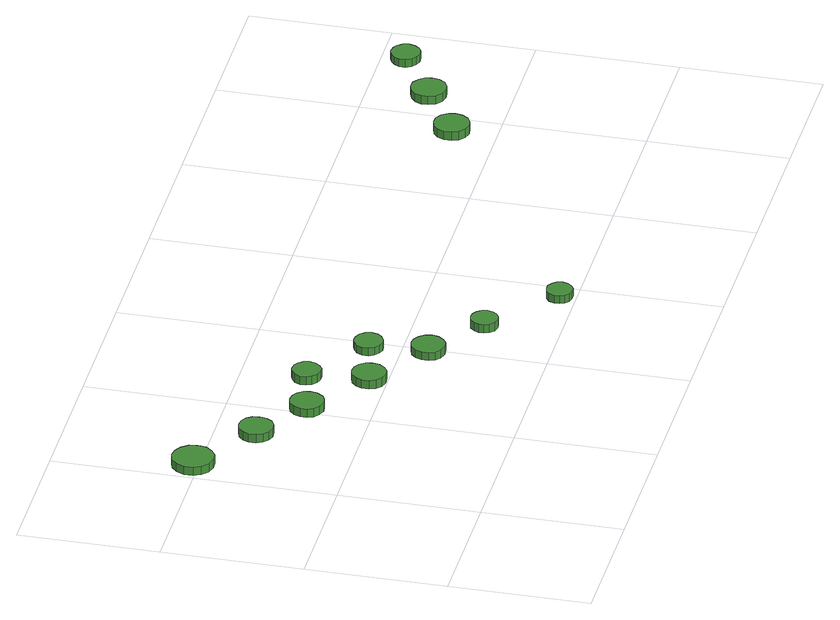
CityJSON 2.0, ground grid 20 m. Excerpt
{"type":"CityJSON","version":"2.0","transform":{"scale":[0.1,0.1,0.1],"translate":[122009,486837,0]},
"CityObjects":{
"tree1":{"type":"SolitaryVegetationObject","attributes":{"function":"something"},"geometry":[{"type":"MultiSurface","lod":"1","boundaries":[[[0,1,2,3,4,5,6,7,8,9,10,11,12,13,14]],[[15,16,17,18,19,20,21,22,23,24,25,26,27,28,29]],[[0,29,28,1]],[[1,28,27,2]],[[2,27,26,3]],[[3,26,25,4]],[[4,25,24,5]],[[5,24,23,6]],[[6,23,22,7]],[[7,22,21,8]],[[8,21,20,9]],[[9,20,19,10]],[[10,19,18,11]],[[11,18,17,12]],[[12,17,16,13]],[[13,16,15,14]],[[14,15,29,0]]]}]},
"tree2":{"type":"SolitaryVegetationObject","attributes":{"function":"something"},"geometry":[{"type":"MultiSurface","lod":"1","boundaries":[[[30,31,32,33,34,35,36,37,38,39,40,41,42,43,44]],[[45,46,47,48,49,50,51,52,53,54,55,56,57,58,59]],[[30,59,58,31]],[[31,58,57,32]],[[32,57,56,33]],[[33,56,55,34]],[[34,55,54,35]],[[35,54,53,36]],[[36,53,52,37]],[[37,52,51,38]],[[38,51,50,39]],[[39,50,49,40]],[[40,49,48,41]],[[41,48,47,42]],[[42,47,46,43]],[[43,46,45,44]],[[44,45,59,30]]]}]},
"tree3":{"type":"SolitaryVegetationObject","attributes":{"function":"something"},"geometry":[{"type":"MultiSurface","lod":"1","boundaries":[[[60,61,62,63,64,65,66,67,68,69,70,71,72,73,74]],[[75,76,77,78,79,80,81,82,83,84,85,86,87,88,89]],[[60,89,88,61]],[[61,88,87,62]],[[62,87,86,63]],[[63,86,85,64]],[[64,85,84,65]],[[65,84,83,66]],[[66,83,82,67]],[[67,82,81,68]],[[68,81,80,69]],[[69,80,79,70]],[[70,79,78,71]],[[71,78,77,72]],[[72,77,76,73]],[[73,76,75,74]],[[74,75,89,60]]]}]},
"tree4":{"type":"SolitaryVegetationObject","attributes":{"function":"something"},"geometry":[{"type":"MultiSurface","lod":"1","boundaries":[[[90,91,92,93,94,95,96,97,98,99,100,101,102,103,104]],[[105,106,107,108,109,110,111,112,113,114,115,116,117,118,119]],[[90,119,118,91]],[[91,118,117,92]],[[92,117,116,93]],[[93,116,115,94]],[[94,115,114,95]],[[95,114,113,96]],[[96,113,112,97]],[[97,112,111,98]],[[98,111,110,99]],[[99,110,109,100]],[[100,109,108,101]],[[101,108,107,102]],[[102,107,106,103]],[[103,106,105,104]],[[104,105,119,90]]]}]},
"tree5":{"type":"SolitaryVegetationObject","attributes":{"function":"something"},"geometry":[{"type":"MultiSurface","lod":"1","boundaries":[[[120,121,122,123,124,125,126,127,128,129,130,131,132,133,134]],[[135,136,137,138,139,140,141,142,143,144,145,146,147,148,149]],[[120,149,148,121]],[[121,148,147,122]],[[122,147,146,123]],[[123,146,145,124]],[[124,145,144,125]],[[125,144,143,126]],[[126,143,142,127]],[[127,142,141,128]],[[128,141,140,129]],[[129,140,139,130]],[[130,139,138,131]],[[131,138,137,132]],[[132,137,136,133]],[[133,136,135,134]],[[134,135,149,120]]]}]},
"tree6":{"type":"SolitaryVegetationObject","attributes":{"function":"something"},"geometry":[{"type":"MultiSurface","lod":"1","boundaries":[[[150,151,152,153,154,155,156,157,158,159,160,161,162,163,164]],[[165,166,167,168,169,170,171,172,173,174,175,176,177,178,179]],[[150,179,178,151]],[[151,178,177,152]],[[152,177,176,153]],[[153,176,175,154]],[[154,175,174,155]],[[155,174,173,156]],[[156,173,172,157]],[[157,172,171,158]],[[158,171,170,159]],[[159,170,169,160]],[[160,169,168,161]],[[161,168,167,162]],[[162,167,166,163]],[[163,166,165,164]],[[164,165,179,150]]]}]},
"tree7":{"type":"SolitaryVegetationObject","attributes":{"function":"something"},"geometry":[{"type":"MultiSurface","lod":"1","boundaries":[[[180,181,182,183,184,185,186,187,188,189,190,191,192,193,194]],[[195,196,197,198,199,200,201,202,203,204,205,206,207,208,209]],[[180,209,208,181]],[[181,208,207,182]],[[182,207,206,183]],[[183,206,205,184]],[[184,205,204,185]],[[185,204,203,186]],[[186,203,202,187]],[[187,202,201,188]],[[188,201,200,189]],[[189,200,199,190]],[[190,199,198,191]],[[191,198,197,192]],[[192,197,196,193]],[[193,196,195,194]],[[194,195,209,180]]]}]},
"tree8":{"type":"SolitaryVegetationObject","attributes":{"function":"something"},"geometry":[{"type":"MultiSurface","lod":"1","boundaries":[[[210,211,212,213,214,215,216,217,218,219,220,221,222,223,224]],[[225,226,227,228,229,230,231,232,233,234,235,236,237,238,239]],[[210,239,238,211]],[[211,238,237,212]],[[212,237,236,213]],[[213,236,235,214]],[[214,235,234,215]],[[215,234,233,216]],[[216,233,232,217]],[[217,232,231,218]],[[218,231,230,219]],[[219,230,229,220]],[[220,229,228,221]],[[221,228,227,222]],[[222,227,226,223]],[[223,226,225,224]],[[224,225,239,210]]]}]},
"tree9":{"type":"SolitaryVegetationObject","attributes":{"function":"something"},"geometry":[{"type":"MultiSurface","lod":"1","boundaries":[[[240,241,242,243,244,245,246,247,248,249,250,251,252,253,254]],[[255,256,257,258,259,260,261,262,263,264,265,266,267,268,269]],[[240,269,268,241]],[[241,268,267,242]],[[242,267,266,243]],[[243,266,265,244]],[[244,265,264,245]],[[245,264,263,246]],[[246,263,262,247]],[[247,262,261,248]],[[248,261,260,249]],[[249,260,259,250]],[[250,259,258,251]],[[251,258,257,252]],[[252,257,256,253]],[[253,256,255,254]],[[254,255,269,240]]]}]},
"tree10":{"type":"SolitaryVegetationObject","attributes":{"function":"something"},"geometry":[{"type":"MultiSurface","lod":"1","boundaries":[[[270,271,272,273,274,275,276,277,278,279,280,281,282,283,284]],[[285,286,287,288,289,290,291,292,293,294,295,296,297,298,299]],[[270,299,298,271]],[[271,298,297,272]],[[272,297,296,273]],[[273,296,295,274]],[[274,295,294,275]],[[275,294,293,276]],[[276,293,292,277]],[[277,292,291,278]],[[278,291,290,279]],[[279,290,289,280]],[[280,289,288,281]],[[281,288,287,282]],[[282,287,286,283]],[[283,286,285,284]],[[284,285,299,270]]]}]},
"tree11":{"type":"SolitaryVegetationObject","attributes":{"function":"something"},"geometry":[{"type":"MultiSurface","lod":"1","boundaries":[[[300,301,302,303,304,305,306,307,308,309,310,311,312,313,314]],[[315,316,317,318,319,320,321,322,323,324,325,326,327,328,329]],[[300,329,328,301]],[[301,328,327,302]],[[302,327,326,303]],[[303,326,325,304]],[[304,325,324,305]],[[305,324,323,306]],[[306,323,322,307]],[[307,322,321,308]],[[308,321,320,309]],[[309,320,319,310]],[[310,319,318,311]],[[311,318,317,312]],[[312,317,316,313]],[[313,316,315,314]],[[314,315,329,300]]]}]},
"tree12":{"type":"SolitaryVegetationObject","attributes":{"function":"something"},"geometry":[{"type":"MultiSurface","lod":"1","boundaries":[[[330,331,332,333,334,335,336,337,338,339,340,341,342,343,344]],[[345,346,347,348,349,350,351,352,353,354,355,356,357,358,359]],[[330,359,358,331]],[[331,358,357,332]],[[332,357,356,333]],[[333,356,355,334]],[[334,355,354,335]],[[335,354,353,336]],[[336,353,352,337]],[[337,352,351,338]],[[338,351,350,339]],[[339,350,349,340]],[[340,349,348,341]],[[341,348,347,342]],[[342,347,346,343]],[[343,346,345,344]],[[344,345,359,330]]]}]}
},
"vertices":[
[65,409,22],[63,421,22],[55,431,22],[45,437,22],[33,439,22],[21,435,22],[12,427,22],[7,415,22],[7,403,22],[12,392,22],[21,384,22],[33,380,22],[45,381,22],[55,387,22],[63,397,22],[63,397,9],[55,387,9],[45,381,9],[33,380,9],[21,384,9],[12,392,9],[7,403,9],[7,415,9],[12,427,9],[21,435,9],[33,439,9],[45,437,9],[55,431,9],[63,421,9],[65,409,9],
[157,344,22],[155,354,22],[150,362,22],[141,367,22],[131,368,22],[121,365,22],[114,358,22],[110,349,22],[110,339,22],[114,330,22],[121,323,22],[131,320,22],[141,321,22],[150,326,22],[155,334,22],[155,334,9],[150,326,9],[141,321,9],[131,320,9],[121,323,9],[114,330,9],[110,339,9],[110,349,9],[114,358,9],[121,365,9],[131,368,9],[141,367,9],[150,362,9],[155,354,9],[157,344,9],
[236,291,23],[234,301,23],[228,309,23],[220,314,23],[210,315,23],[200,312,23],[193,305,23],[189,296,23],[189,286,23],[193,277,23],[200,271,23],[210,267,23],[220,269,23],[228,273,23],[234,282,23],[234,282,10],[228,273,10],[220,269,10],[210,267,10],[200,271,10],[193,277,10],[189,286,10],[189,296,10],[193,305,10],[200,312,10],[210,315,10],[220,314,10],[228,309,10],[234,301,10],[236,291,10],
[328,226,23],[326,236,23],[320,244,23],[312,249,23],[302,250,23],[292,247,23],[285,240,23],[281,231,23],[281,221,23],[285,212,23],[292,205,23],[302,202,23],[312,203,23],[320,208,23],[326,216,23],[326,216,10],[320,208,10],[312,203,10],[302,202,10],[292,205,10],[285,212,10],[281,221,10],[281,231,10],[285,240,10],[292,247,10],[302,250,10],[312,249,10],[320,244,10],[326,236,10],[328,226,10],
[314,311,22],[312,319,22],[307,326,22],[300,330,22],[291,331,22],[283,328,22],[277,323,22],[273,315,22],[273,307,22],[277,299,22],[283,293,22],[291,291,22],[300,291,22],[307,296,22],[312,303,22],[312,303,9],[307,296,9],[300,291,9],[291,291,9],[283,293,9],[277,299,9],[273,307,9],[273,315,9],[277,323,9],[283,328,9],[291,331,9],[300,330,9],[307,326,9],[312,319,9],[314,311,9],
[419,164,22],[417,174,22],[411,182,22],[403,187,22],[393,188,22],[383,185,22],[376,178,22],[372,169,22],[372,159,22],[376,150,22],[383,144,22],[393,141,22],[403,142,22],[411,147,22],[417,155,22],[417,155,10],[411,147,10],[403,142,10],[393,141,10],[383,144,10],[376,150,10],[372,159,10],[372,169,10],[376,178,10],[383,185,10],[393,188,10],[403,187,10],[411,182,10],[417,174,10],[419,164,10],
[407,246,22],[405,254,22],[400,261,22],[392,265,22],[384,266,22],[376,263,22],[370,258,22],[366,250,22],[366,241,22],[370,234,22],[376,228,22],[384,225,22],[392,226,22],[400,231,22],[405,237,22],[405,237,10],[400,231,10],[392,226,10],[384,225,10],[376,228,10],[370,234,10],[366,241,10],[366,250,10],[370,258,10],[376,263,10],[384,266,10],[392,265,10],[400,261,10],[405,254,10],[407,246,10],
[499,106,22],[497,114,22],[493,120,22],[486,124,22],[478,125,22],[470,123,22],[464,117,22],[461,110,22],[461,102,22],[464,95,22],[470,89,22],[478,87,22],[486,88,22],[493,92,22],[497,98,22],[497,98,9],[493,92,9],[486,88,9],[478,87,9],[470,89,9],[464,95,9],[461,102,9],[461,110,9],[464,117,9],[470,123,9],[478,125,9],[486,124,9],[493,120,9],[497,114,9],[499,106,9],
[593,23,23],[591,31,23],[586,37,23],[580,41,23],[572,41,23],[565,39,23],[559,34,23],[556,27,23],[556,19,23],[559,12,23],[565,7,23],[572,5,23],[580,5,23],[586,9,23],[591,15,23],[591,15,11],[586,9,11],[580,5,11],[572,5,11],[565,7,11],[559,12,11],[556,19,11],[556,27,11],[559,34,11],[565,39,11],[572,41,11],[580,41,11],[586,37,11],[591,31,11],[593,23,11],
[992,264,23],[990,274,23],[984,283,23],[975,288,23],[965,289,23],[955,286,23],[947,279,23],[943,269,23],[943,259,23],[947,249,23],[955,242,23],[965,239,23],[975,240,23],[984,245,23],[990,254,23],[990,254,10],[984,245,10],[975,240,10],[965,239,10],[955,242,10],[947,249,10],[943,259,10],[943,269,10],[947,279,10],[955,286,10],[965,289,10],[975,288,10],[984,283,10],[990,274,10],[992,264,10],
[1078,316,22],[1076,326,22],[1070,334,22],[1061,340,22],[1051,341,22],[1041,337,22],[1033,330,22],[1029,321,22],[1029,311,22],[1033,301,22],[1041,294,22],[1051,291,22],[1061,292,22],[1070,297,22],[1076,306,22],[1076,306,9],[1070,297,9],[1061,292,9],[1051,291,9],[1041,294,9],[1033,301,9],[1029,311,9],[1029,321,9],[1033,330,9],[1041,337,9],[1051,341,9],[1061,340,9],[1070,334,9],[1076,326,9],[1078,316,9],
[1159,367,21],[1157,376,21],[1152,383,21],[1145,387,21],[1136,388,21],[1128,385,21],[1122,379,21],[1118,372,21],[1118,363,21],[1122,355,21],[1128,350,21],[1136,347,21],[1145,348,21],[1152,352,21],[1157,359,21],[1157,359,9],[1152,352,9],[1145,348,9],[1136,347,9],[1128,350,9],[1122,355,9],[1118,363,9],[1118,372,9],[1122,379,9],[1128,385,9],[1136,388,9],[1145,387,9],[1152,383,9],[1157,376,9],[1159,367,9]
]}
